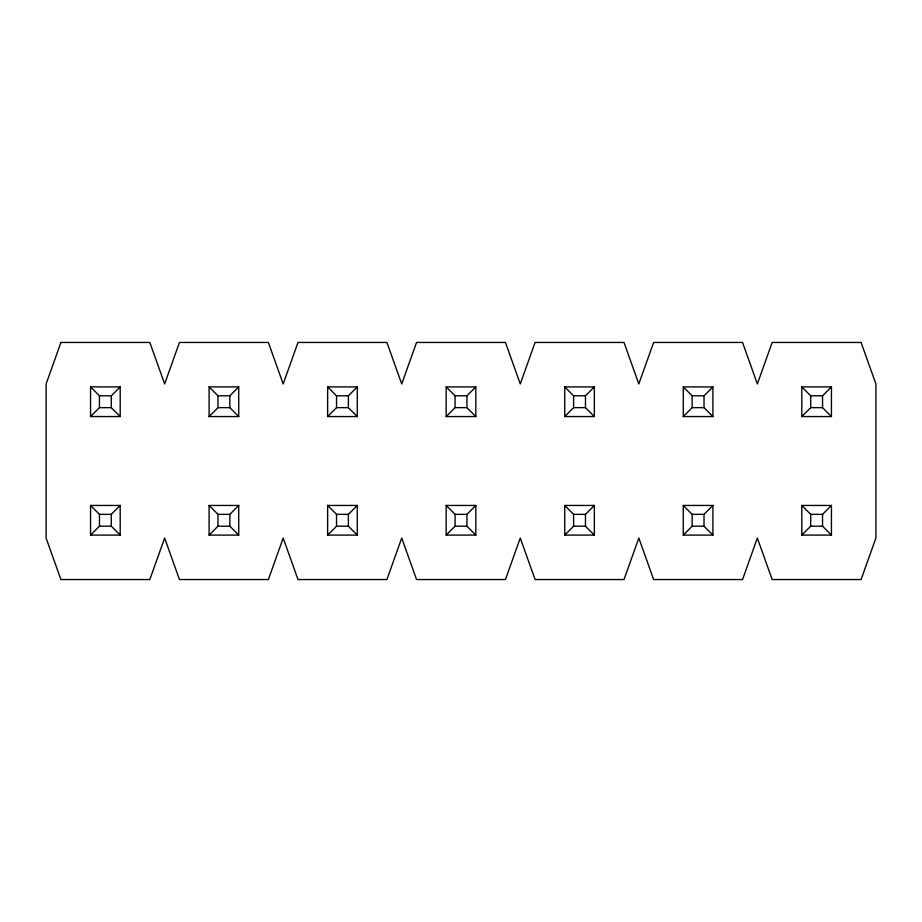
<?xml version="1.0" encoding="UTF-8"?>
<svg xmlns="http://www.w3.org/2000/svg" width="922" height="922" viewBox="0 0 922 922"><rect width="100%" height="100%" fill="white"/><g stroke="black" fill="none" stroke-linecap="round" stroke-linejoin="round"><path stroke-width="1.38" d="M90.552 416.548L99.449 407.651L111.297 407.651L120.194 416.548L90.552 416.548L90.552 386.906L120.194 386.906L120.194 416.548M111.297 407.651L111.297 395.803L120.194 386.906M90.552 535.094L99.449 526.197L111.297 526.197L120.194 535.094L90.552 535.094L90.552 505.452L120.194 505.452L120.194 535.094M111.297 526.197L111.297 514.349L120.194 505.452M209.098 416.548L217.984 407.651L229.843 407.651L238.729 416.548L238.729 386.906L209.098 386.906L209.098 416.548L238.729 416.548M209.098 386.906L217.984 395.803L229.843 395.803L238.729 386.906M209.098 535.094L217.984 526.197L229.843 526.197L238.729 535.094L238.729 505.452L209.098 505.452L209.098 535.094L238.729 535.094M209.098 505.452L217.984 514.349L229.843 514.349L238.729 505.452M327.644 416.548L336.53 407.651L348.389 407.651L357.275 416.548L357.275 386.906L327.644 386.906L327.644 416.548L357.275 416.548M327.644 386.906L336.53 395.803L348.389 395.803L357.275 386.906M327.644 535.094L336.53 526.197L348.389 526.197L357.275 535.094L327.644 535.094L327.644 505.452L357.275 505.452L357.275 535.094M327.644 505.452L336.53 514.349L348.389 514.349L357.275 505.452M446.179 416.548L455.076 407.651L466.924 407.651L475.821 416.548L475.821 386.906L446.179 386.906L446.179 416.548L475.821 416.548M446.179 386.906L455.076 395.803L466.924 395.803L475.821 386.906M446.179 535.094L455.076 526.197L466.924 526.197L475.821 535.094L475.821 505.452L446.179 505.452L446.179 535.094L475.821 535.094M446.179 505.452L455.076 514.349L466.924 514.349L475.821 505.452M564.725 416.548L573.611 407.651L585.47 407.651L594.356 416.548L594.356 386.906L564.725 386.906L564.725 416.548L594.356 416.548M564.725 386.906L573.611 395.803L585.47 395.803L594.356 386.906M564.725 535.094L573.611 526.197L585.47 526.197L594.356 535.094L594.356 505.452L564.725 505.452L564.725 535.094L594.356 535.094M564.725 505.452L573.611 514.349L585.47 514.349L594.356 505.452M683.271 416.548L692.157 407.651L692.157 395.803L683.271 386.906L712.902 386.906L712.902 416.548L683.271 416.548L683.271 386.906M712.902 416.548L704.016 407.651L704.016 395.803L712.902 386.906M683.271 535.094L692.157 526.197L692.157 514.349L683.271 505.452L712.902 505.452L712.902 535.094L683.271 535.094L683.271 505.452M712.902 535.094L704.016 526.197L704.016 514.349L712.902 505.452M801.806 416.548L810.703 407.651L810.703 395.803L801.806 386.906L831.448 386.906L831.448 416.548L801.806 416.548L801.806 386.906M831.448 416.548L822.551 407.651L822.551 395.803L831.448 386.906M801.806 535.094L810.703 526.197L810.703 514.349L801.806 505.452L831.448 505.452L831.448 535.094L801.806 535.094L801.806 505.452M831.448 535.094L822.551 526.197L822.551 514.349L831.448 505.452M90.552 386.906L99.449 395.803L111.297 395.803M692.157 395.803L704.016 395.803M810.703 395.803L822.551 395.803M692.157 407.651L704.016 407.651M810.703 407.651L822.551 407.651M90.552 505.452L99.449 514.349L111.297 514.349M692.157 514.349L704.016 514.349M810.703 514.349L822.551 514.349M692.157 526.197L704.016 526.197M810.703 526.197L822.551 526.197M585.47 395.803L585.47 407.651M585.47 514.349L585.47 526.197M573.611 395.803L573.611 407.651M573.611 514.349L573.611 526.197M466.924 395.803L466.924 407.651M466.924 514.349L466.924 526.197M455.076 395.803L455.076 407.651M455.076 514.349L455.076 526.197M348.389 395.803L348.389 407.651M348.389 514.349L348.389 526.197M336.53 395.803L336.53 407.651M336.53 514.349L336.53 526.197M229.843 395.803L229.843 407.651M229.843 514.349L229.843 526.197M217.984 395.803L217.984 407.651M217.984 514.349L217.984 526.197M99.449 395.803L99.449 407.651M99.449 514.349L99.449 526.197M60.921 342.454L46.1 383.944L46.1 538.056L60.921 579.546L149.825 579.546L164.646 538.056L179.456 579.546L268.371 579.546L283.181 538.056L298.002 579.546L386.906 579.546L401.727 538.056L416.548 579.546L505.452 579.546L520.273 538.056L535.094 579.546L623.998 579.546L638.819 538.056L653.629 579.546L742.544 579.546L757.354 538.056L772.175 579.546L861.079 579.546L875.9 538.056L875.9 383.944L861.079 342.454L772.175 342.454L757.354 383.944L742.544 342.454L653.629 342.454L638.819 383.944L623.998 342.454L535.094 342.454L520.273 383.944L505.452 342.454L416.548 342.454L401.727 383.944L386.906 342.454L298.002 342.454L283.181 383.944L268.371 342.454L179.456 342.454L164.646 383.944L149.825 342.454L60.921 342.454"/></g></svg>
